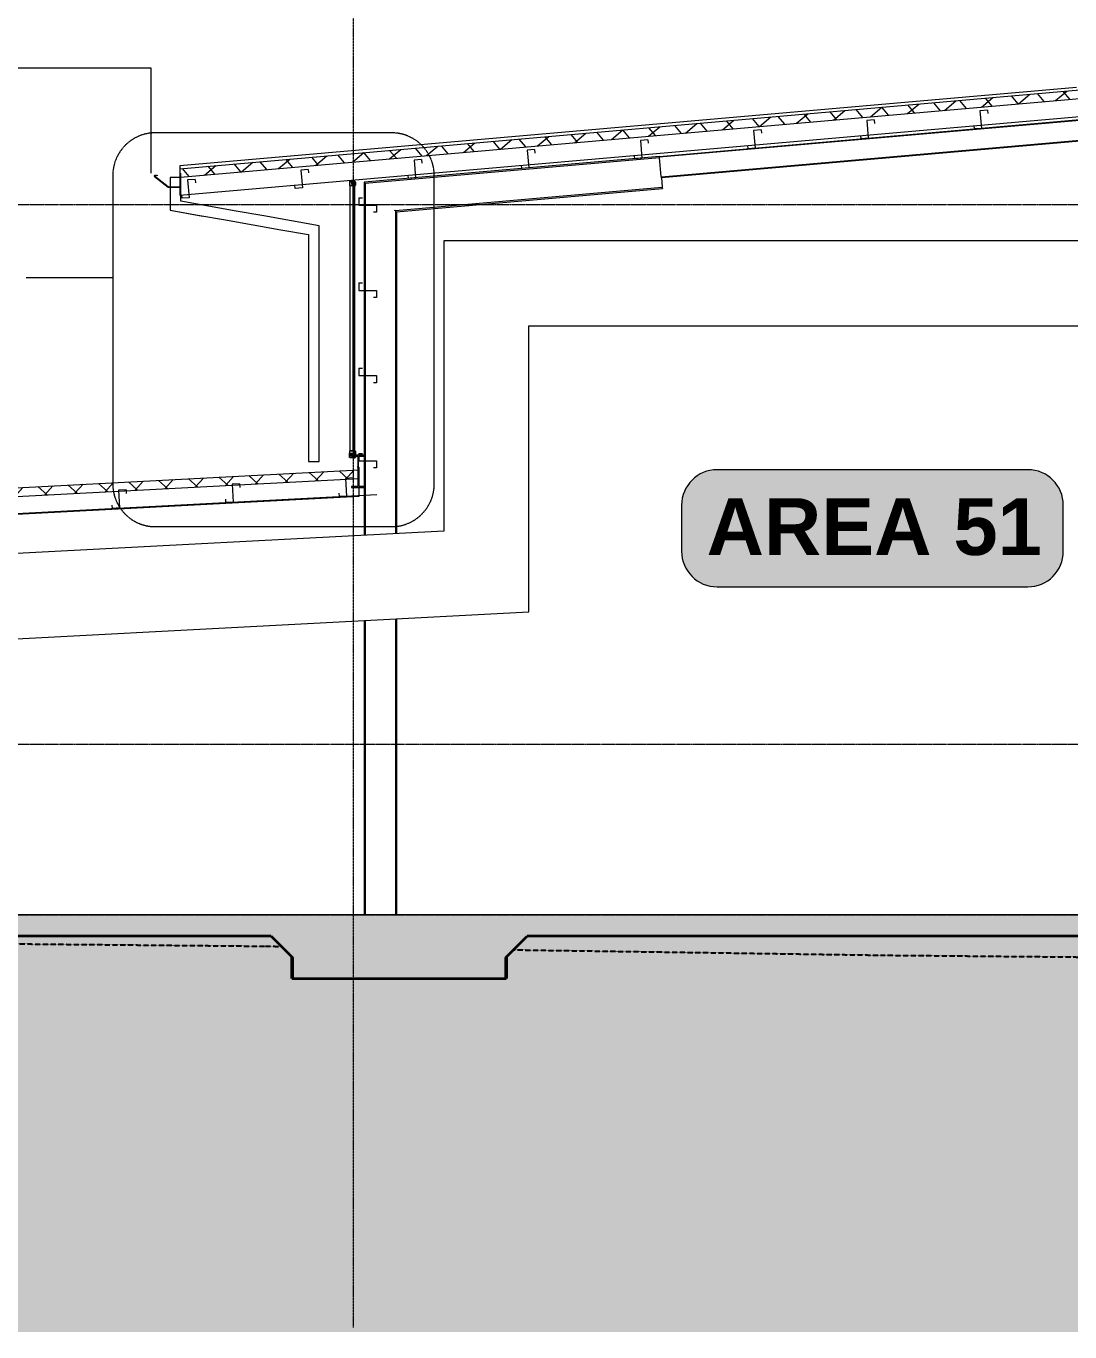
# Model space of a CAD drawing. Header units: millimetres. Extents: x 4237772 to 4686020, y -673 to 29459.
# Drawn here: x 4616284 to 4630981, y -673 to 17712 of the extents above; entities that cross this region are included whole.
import ezdxf

# ---------------------------------------------------------------- set-up
doc = ezdxf.new("R2010")
doc.units = ezdxf.units.MM
for name, pattern in [('AEC_Center', [24, 12, -4, 4, -4]), ('AEC_Double Dash', [39, 15, -4, 6, -4, 6, -4]), ('Existing Ground', [4.5, 3, -1.5]), ('Grid Line', [21, 12, -3, 3, -3])]:
    doc.linetypes.add(name, pattern=pattern)
for name, color, linetype, lineweight in [('A-ANNO-SYMB', 150, 'Continuous', 5), ('A-DETL', 90, 'Continuous', 18), ('A-DETL-GENF', 92, 'Continuous', 5), ('A-FLOR', 192, 'Continuous', 5), ('A-FLOR-LEVL', 51, 'Continuous', 5), ('A-FLOR-PATT', 8, 'Continuous', 15), ('A-GENM', 13, 'Continuous', 5), ('A-GLAZ-CURT', 52, 'Continuous', 5), ('A-GLAZ-CWMG', 51, 'Continuous', 5), ('A-ROOF', 132, 'Continuous', 5), ('A-ROOF-IDEN', 132, 'Continuous', 5), ('A-ROOF-PATT', 132, 'Continuous', 5), ('G-ANNO-TEXT', 231, 'Continuous', 5), ('P-SANR-FIXT', 6, 'Continuous', 5), ('S-BEAM', 12, 'Continuous', 5), ('S-GRID', 1, 'Continuous', 5)]:
    doc.layers.add(name, color=color, linetype=linetype, lineweight=lineweight)
doc.styles.add('Arial_B', font='arialbd.ttf', dxfattribs={"height": 800})
pattern_1 = [(50, (4639954.8, 10654.8), (1457.472, -127.512), [152.4, -1676.4]), (355, (4639954.8, 10654.8), (-281.94, 1528.454), [121.92, -1341.12]), (100.451, (4640076.2, 10644.2), (1175.54, 1400.93), [129.52, -1424.72]), (46.184, (4639954.8, 11061.2), (2168.63, -336.34), [228.6, -2514.6]), (96.636, (4640135.5, 11033.2), (1899.22, 1979.42), [194.28, -2137.08]), (351.184, (4639954.8, 11061.2), (1899.24, 1979.4), [182.88, -2011.68]), (21, (4640158, 10959.6), (1212.915, -818.12), [152.4, -1676.4]), (326, (4640158, 10959.6), (494.42, 1473.504), [121.92, -1341.12]), (71.451, (4640259, 10891.4), (1707.337, 655.37), [129.52, -1424.72]), (37.5, (4639954.8, 10654.8), (24.7094, 676.44), [67.056, -1257.808, 67.056, -2640.584]), (37.5, (4639954.8, 10654.8), (24.7094, 676.44), [-1391.92, -1294.384, 67.056, -1279.144]), (7.5, (4639954.8, 10654.8), (534.558, 801.444), [67.056, -709.168, 67.056, -1740.408]), (7.5, (4639954.8, 10654.8), (534.558, 801.444), [-843.28, -1227.328, 67.056, -446.024]), (327.5, (4639501.65, 10654.8), (1084.7275, -45.831), [67.056, -440.944, 67.056, -3621.024]), (327.5, (4639501.65, 10654.8), (1084.7275, -45.831), [-575.056, -1517.904, 67.056, -2036.064]), (317.5, (4639298.5, 10654.8), (1185.035, 203.414), [67.056, -593.344, 67.056, -2479.04]), (317.5, (4639298.5, 10654.8), (1185.035, 203.414), [-727.456, -985.52, 67.056, -1426.464])]
pattern_2 = [(90, (4557366.2, 10654.8), (-800, 5e-14), []), (180, (4557366.2, 10654.8), (-1e-13, -800), [])]

# ---------------------------------------------------------------- blocks, each defined once
blk = doc.blocks.new('Mechanical - Condensers - Mechanical - Condensers-1249279-SECTION - GRID A9-A10')
at = {"layer": 'A-GENM', "lineweight": 13}
for p, q in [((4575386, 14690), (4539575, 14690)), ((4539575, 14690), (4539575, 10602)), ((4540775, 9463), (4540775, 13490)), ((4540775, 13490), (4575386, 13490)), ((4539575, 10602), (4524069, 9790)), ((4524132, 8591), (4540775, 9463))]:
    blk.add_line(p, q, dxfattribs=at)
blk = doc.blocks.new('Downpipe - L Spreader - Default-1309623-SECTION - GRID A9-A10')
at = {"layer": 'P-SANR-FIXT'}
for p, q in [((4535722, 15582), (4535722, 15119)), ((4535870, 15582), (4535722, 15582)), ((4535722, 15582), (4535722, 15120)), ((4535872, 15245), (4535872, 15582)), ((4535872, 15245), (4535872, 15582)), ((4535722, 15119), (4536185, 15038)), ((4536211, 15186), (4535872, 15245)), ((4537822, 11582), (4537822, 14901)), ((4537673, 14776), (4537673, 11582)), ((4537673, 11582), (4537822, 11582))]:
    blk.add_line(p, q, dxfattribs=at)
at = {"layer": 'P-SANR-FIXT', "flags": 128}
for points in [[(4535722, 15120), (4536113, 15051), (4536503, 14982), (4536894, 14913), (4537284, 14844), (4537673, 14776)], [(4537822, 14901), (4537433, 14970), (4537043, 15039), (4536653, 15108), (4536263, 15177), (4535872, 15245)]]:
    blk.add_lwpolyline(points, dxfattribs=at)
blk = doc.blocks.new('Structural Framing 11 - Structural Framing 1-1640090-SECTION - GRID A9-A10')
at = {"layer": 'S-BEAM'}
for p, q in [((4542614, 15877), (4538455, 15513)), ((4538467, 15501), (4542615, 15864)), ((4542614, 15877), (4542615, 15864)), ((4542615, 15864), (4542616, 15863)), ((4538455, 15513), (4538455, 11671)), ((4538467, 15501), (4538467, 10544)), ((4542641, 15575), (4542652, 15449)), ((4542652, 15449), (4542653, 15437)), ((4542653, 15437), (4538896, 15109)), ((4538909, 15097), (4542654, 15425)), ((4542653, 15437), (4542654, 15425)), ((4538896, 15109), (4538896, 10567)), ((4538909, 15097), (4538909, 10567)), ((4538455, 11658), (4538455, 11229)), ((4538455, 11217), (4538455, 10543)), ((4538455, 9342), (4538455, 5200)), ((4538467, 9342), (4538467, 5200)), ((4538896, 9365), (4538896, 5200)), ((4538909, 9366), (4538909, 5200))]:
    blk.add_line(p, q, dxfattribs=at)
for points, knots in [([(4538479, 15491), (4538478, 15492), (4538476, 15493), (4538474, 15495), (4538473, 15496), (4538472, 15497), (4538472, 15498), (4538471, 15498), (4538470, 15499), (4538470, 15499), (4538469, 15500), (4538468, 15501), (4538468, 15501), (4538467, 15501), (4538467, 15501)], [0, 0, 0, 0, 0.166667, 0.25, 0.333333, 0.375, 0.416667, 0.5, 0.541667, 0.583333, 0.666667, 0.75, 0.833333, 1, 1, 1, 1]), ([(4538896, 15109), (4538896, 15109), (4538896, 15109), (4538895, 15110), (4538894, 15110), (4538894, 15111), (4538893, 15111), (4538892, 15112), (4538891, 15113), (4538890, 15114), (4538890, 15115), (4538889, 15115), (4538887, 15117), (4538886, 15118), (4538885, 15119)], [0, 0, 0, 0, 0.166667, 0.25, 0.333333, 0.416667, 0.458333, 0.5, 0.583333, 0.666667, 0.708333, 0.75, 0.833333, 1, 1, 1, 1])]:
    blk.add_open_spline(points, degree=3, knots=knots, dxfattribs=at)
blk = doc.blocks.new('Structural Framing 49 - Structural Framing 1-1640112-SECTION - GRID A9-A10')
at = {"layer": 'S-BEAM'}
for p, q in [((4542614, 15877), (4554316, 16901)), ((4554317, 16891), (4542615, 15867)), ((4554342, 16608), (4542640, 15585)), ((4554343, 16598), (4542641, 15575)), ((4542616, 15856), (4542616, 15862)), ((4542639, 15596), (4542616, 15856)), ((4542640, 15585), (4542639, 15596)), ((4542641, 15575), (4542640, 15585))]:
    blk.add_line(p, q, dxfattribs=at)
blk = doc.blocks.new('MulticellPanel_Polycarbonate_Danpal_1040w - Pearl Green-2881234-SECTION - GRID A9-A10')
at = {"layer": 'A-GENM'}
h = blk.add_hatch(dxfattribs=at)
h.set_pattern_fill('FP_278', color=256, style=0, pattern_type=2)
h.set_pattern_definition(pattern_2)
h.paths.add_polyline_path([(4538322, 11684), (4538322, 11690), (4538322, 11692), (4538322, 11695), (4538306, 11695), (4538307, 11684), (4538314, 11684)])
h.paths.add_polyline_path([(4538322, 11697), (4538322, 15171), (4538306, 15171), (4538307, 11697)])
for p, q in [((4538322, 15171), (4538306, 15171)), ((4538306, 15171), (4538306, 11697)), ((4538306, 15171), (4538306, 15171)), ((4538322, 11697), (4538322, 15171)), ((4538306, 11695), (4538306, 11684)), ((4538306, 11684), (4538322, 11684)), ((4538322, 11691), (4538322, 11696)), ((4538322, 11684), (4538322, 11690))]:
    blk.add_line(p, q, dxfattribs=at)
blk = doc.blocks.new('Rectangular Mullion - DPANMF BT2-1105307-SECTION - GRID A9-A10')
at = {"layer": 'A-DETL-GENF'}
for p, q in [((4538324, 15527), (4538249, 15527)), ((4538249, 15527), (4538249, 15468)), ((4538252, 15468), (4538252, 15524)), ((4538252, 15524), (4538270, 15524)), ((4538253, 15472), (4538252, 15472)), ((4538252, 15472), (4538252, 15467)), ((4538252, 15467), (4538306, 15467)), ((4538253, 15468), (4538253, 15472)), ((4538283, 15468), (4538253, 15468)), ((4538270, 15524), (4538270, 15513)), ((4538270, 15513), (4538274, 15513)), ((4538271, 15515), (4538271, 15524)), ((4538271, 15524), (4538296, 15524)), ((4538275, 15515), (4538271, 15515)), ((4538275, 15513), (4538273, 15513)), ((4538273, 15512), (4538275, 15512)), ((4538276, 15518), (4538274, 15515)), ((4538275, 15515), (4538275, 15513)), ((4538275, 15512), (4538275, 15499)), ((4538276, 15499), (4538276, 15518)), ((4538284, 15488), (4538284, 15469)), ((4538285, 15469), (4538285, 15488)), ((4538304, 15468), (4538286, 15468)), ((4538292, 15518), (4538292, 15498)), ((4538294, 15515), (4538293, 15518)), ((4538293, 15513), (4538293, 15515)), ((4538296, 15513), (4538293, 15513)), ((4538293, 15498), (4538293, 15512)), ((4538293, 15512), (4538296, 15512)), ((4538296, 15515), (4538294, 15515)), ((4538294, 15513), (4538303, 15513)), ((4538296, 15524), (4538296, 15515)), ((4538298, 15515), (4538298, 15524)), ((4538298, 15524), (4538322, 15524)), ((4538303, 15515), (4538298, 15515)), ((4538303, 15513), (4538303, 15515)), ((4538306, 15477), (4538304, 15477)), ((4538304, 15477), (4538304, 15468)), ((4538306, 15467), (4538306, 15477)), ((4538322, 15521), (4538312, 15521)), ((4538312, 15521), (4538312, 15516)), ((4538312, 15516), (4538316, 15516)), ((4538314, 15517), (4538314, 15520)), ((4538314, 15520), (4538331, 15520)), ((4538317, 15517), (4538314, 15517)), ((4538315, 15517), (4538318, 15517)), ((4538319, 15518), (4538316, 15518)), ((4538322, 15472), (4538317, 15470)), ((4538317, 15469), (4538323, 15471)), ((4538323, 15468), (4538317, 15466)), ((4538320, 15517), (4538319, 15518)), ((4538319, 15516), (4538327, 15516)), ((4538328, 15517), (4538320, 15517)), ((4538322, 15524), (4538322, 15521)), ((4538323, 15470), (4538323, 15468)), ((4538324, 15521), (4538324, 15527)), ((4538333, 15521), (4538324, 15521)), ((4538327, 15515), (4538327, 15514)), ((4538331, 15470), (4538327, 15470)), ((4538327, 15470), (4538327, 15468)), ((4538327, 15468), (4538327, 15470)), ((4538327, 15470), (4538328, 15470)), ((4538327, 15468), (4538333, 15468)), ((4538329, 15468), (4538327, 15468)), ((4538328, 15514), (4538331, 15514)), ((4538329, 15515), (4538329, 15517)), ((4538329, 15516), (4538333, 15516)), ((4538333, 15516), (4538329, 15515)), ((4538331, 15520), (4538331, 15518)), ((4538331, 15514), (4538331, 15470)), ((4538333, 15516), (4538333, 15521)), ((4538333, 15468), (4538333, 15516))]:
    blk.add_line(p, q, dxfattribs=at)
for centre, radius, start, end in [((4538296, 15512), 0.5, 270, 90), ((4538317, 15465), 0.4, 109.6375, 276.4047)]:
    blk.add_arc(centre, radius, start, end, dxfattribs=at)
for centre, major_axis, start_param, end_param in [((4538273, 15512), (0, 0.5), 0, 3.141593), ((4538284, 15498), (0.16, 9.2), 1.559704, 2.986459), ((4538276, 15518), (0, 0.3), 4.712389, 7.330383), ((4538284, 15498), (0, 8), 1.540361, 4.712389), ((4538283, 15488), (-0.06, 0.998), 4.652794, 6.051168), ((4538283, 15469), (0, 1), 3.141593, 4.712389), ((4538286, 15488), (0, 1), 0.172422, 1.570796), ((4538286, 15469), (0, 1), 1.570796, 3.141593), ((4538284, 15498), (0, 9.2), 3.314015, 4.712389), ((4538293, 15518), (-0.158, 0.255), 4.679832, 7.297826), ((4538316, 15517), (0, 0.834), 3.141593, 5.305123), ((4538317, 15468), (0, 11.6), 4.934294, 6.22306), ((4538317, 15479), (-0.016, 0.4), 6.123066, 8.677236), ((4538279, 15432), (0, 59.8), 5.477772, 5.602617), ((4538317, 15470), (0.023, 0.319), 0.454904, 3.412923), ((4538318, 15504), (0, 39.1), 3.124978, 3.381772), ((4538322, 15473), (0, 0.88), 3.525359, 5.540194), ((4538323, 15470), (0.235, 0.419), 4.937149, 6.994849), ((4538327, 15515), (0, 0.5), 4.712389, 6.283185), ((4538328, 15514), (0, 0.7), 1.570796, 3.141593), ((4538326, 15469), (0.11, 3.39), 3.415045, 3.807937), ((4538328, 15517), (0, 0.5), 4.712389, 6.283185), ((4538330, 15518), (0, 0.5), 3.141593, 4.712389)]:
    blk.add_ellipse(centre, major_axis=major_axis, ratio=1, start_param=start_param, end_param=end_param, dxfattribs=at)
for points, knots in [([(4538249, 15468), (4538249, 15468), (4538249, 15468), (4538250, 15468), (4538250, 15468), (4538250, 15468), (4538250, 15468), (4538250, 15468), (4538251, 15468), (4538251, 15467), (4538251, 15467), (4538251, 15467), (4538252, 15467), (4538252, 15467), (4538252, 15467), (4538252, 15468), (4538252, 15468)], [0, 0, 0, 0, 0.0625, 0.125, 0.177083, 0.229167, 0.291667, 0.375, 0.458333, 0.541667, 0.625, 0.708333, 0.770833, 0.84375, 0.916667, 1, 1, 1, 1]), ([(4538274, 15513), (4538275, 15513), (4538275, 15514), (4538275, 15514), (4538275, 15514), (4538275, 15514), (4538275, 15515), (4538275, 15515), (4538275, 15515), (4538275, 15515), (4538275, 15515)], [0, 0, 0, 0, 0.333333, 0.416667, 0.5, 0.583333, 0.666667, 0.75, 0.84375, 1, 1, 1, 1]), ([(4538274, 15515), (4538274, 15515), (4538274, 15515), (4538274, 15515), (4538275, 15515), (4538275, 15515), (4538275, 15515), (4538275, 15515)], [0, 0, 0, 0, 0.25, 0.5, 0.75, 0.875, 1, 1, 1, 1]), ([(4538293, 15515), (4538294, 15515), (4538294, 15515), (4538294, 15515), (4538294, 15515), (4538294, 15515), (4538294, 15515), (4538294, 15515)], [0, 0, 0, 0, 0.125, 0.25, 0.375, 0.625, 1, 1, 1, 1]), ([(4538294, 15515), (4538294, 15515), (4538294, 15515), (4538294, 15515), (4538294, 15515), (4538294, 15514), (4538294, 15514), (4538294, 15514), (4538294, 15514), (4538294, 15514), (4538294, 15514), (4538294, 15513), (4538294, 15513)], [0, 0, 0, 0, 0.083333, 0.1875, 0.291667, 0.375, 0.458333, 0.583333, 0.666667, 0.75, 0.875, 1, 1, 1, 1]), ([(4538316, 15518), (4538316, 15518), (4538315, 15518), (4538315, 15518), (4538315, 15518), (4538315, 15517), (4538315, 15517), (4538315, 15517), (4538315, 15517)], [0, 0, 0, 0, 0.166667, 0.333333, 0.5, 0.666667, 0.791667, 1, 1, 1, 1]), ([(4538318, 15517), (4538318, 15517), (4538318, 15517), (4538318, 15517), (4538318, 15516), (4538318, 15516), (4538318, 15516), (4538319, 15516), (4538319, 15516), (4538319, 15516)], [0, 0, 0, 0, 0.222222, 0.388889, 0.555556, 0.666667, 0.777778, 0.888889, 1, 1, 1, 1]), ([(4538328, 15467), (4538328, 15467), (4538329, 15467), (4538329, 15468), (4538329, 15468), (4538329, 15468)], [0, 0, 0, 0, 0.470588, 0.735294, 1, 1, 1, 1]), ([(4538330, 15517), (4538330, 15517), (4538330, 15517), (4538330, 15517), (4538330, 15517), (4538330, 15517), (4538330, 15517), (4538329, 15517), (4538329, 15517), (4538329, 15517), (4538329, 15516), (4538329, 15516), (4538329, 15516), (4538329, 15516), (4538329, 15516)], [0, 0, 0, 0, 0.0625, 0.125, 0.1875, 0.25, 0.3125, 0.375, 0.5, 0.583333, 0.708333, 0.802083, 0.911458, 1, 1, 1, 1])]:
    blk.add_open_spline(points, degree=3, knots=knots, dxfattribs=at)
blk = doc.blocks.new('Rectangular Mullion - Frame_Framed Facade_Danpal_DPANMF BT2-2878822-SECTION - GRID A9-A10')
at = {"layer": 'A-GLAZ-CWMG'}
for p, q in [((4538249, 15467), (4538252, 15467)), ((4538306, 15467), (4538306, 15514)), ((4538306, 15514), (4538331, 15514)), ((4538324, 15521), (4538324, 15527)), ((4538333, 15521), (4538324, 15521)), ((4538331, 15470), (4538327, 15470)), ((4538327, 15470), (4538327, 15468)), ((4538327, 15468), (4538333, 15468)), ((4538333, 15516), (4538333, 15521))]:
    blk.add_line(p, q, dxfattribs=at)
blk = doc.blocks.new('Rectangular Mullion - Frame_Framed Facade_Danpal_DPANMF BT2-V357-SECTION - GRID A9-A10')
at = {"layer": 'A-GLAZ-CWMG'}
for p, q in [((4538327, 15470), (4538327, 15470)), ((4538327, 15468), (4538327, 15468))]:
    blk.add_line(p, q, dxfattribs=at)
blk = doc.blocks.new('Rectangular Mullion - Frame_Framed Facade_Danpal_DPANMF BT2-V358-SECTION - GRID A9-A10')
at = {"layer": 'A-GLAZ-CWMG'}
for p, q in [((4538249, 15527), (4538249, 15527)), ((4538249, 15467), (4538249, 15467)), ((4538327, 15470), (4538327, 15470)), ((4538327, 15468), (4538327, 15468)), ((4538331, 15470), (4538331, 15470))]:
    blk.add_line(p, q, dxfattribs=at)
blk = doc.blocks.new('Rectangular Mullion - Frame_Framed Facade_Danpal_DPANMF BT2-V359-SECTION - GRID A9-A10')
at = {"layer": 'A-GLAZ-CWMG'}
for p, q in [((4538249, 15527), (4538249, 15527)), ((4538249, 15467), (4538249, 15467)), ((4538327, 15470), (4538327, 15470)), ((4538327, 15468), (4538327, 15468)), ((4538330, 15470), (4538330, 15470))]:
    blk.add_line(p, q, dxfattribs=at)
blk = doc.blocks.new('Rectangular Mullion - DPANMF BT1-1105306-SECTION - GRID A9-A10')
at = {"layer": 'A-DETL-GENF'}
for p, q in [((4538249, 11639), (4538249, 11697)), ((4538249, 11697), (4538324, 11697)), ((4538270, 11695), (4538252, 11695)), ((4538252, 11695), (4538252, 11638)), ((4538252, 11637), (4538252, 11642)), ((4538252, 11642), (4538253, 11642)), ((4538306, 11637), (4538252, 11637)), ((4538253, 11642), (4538253, 11639)), ((4538253, 11639), (4538283, 11639)), ((4538270, 11684), (4538270, 11695)), ((4538274, 11684), (4538270, 11684)), ((4538296, 11695), (4538271, 11695)), ((4538271, 11695), (4538271, 11685)), ((4538271, 11685), (4538275, 11685)), ((4538273, 11683), (4538275, 11683)), ((4538275, 11682), (4538273, 11682)), ((4538274, 11686), (4538276, 11688)), ((4538275, 11683), (4538275, 11685)), ((4538275, 11669), (4538275, 11682)), ((4538276, 11688), (4538276, 11669)), ((4538284, 11640), (4538284, 11658)), ((4538285, 11658), (4538285, 11640)), ((4538286, 11639), (4538304, 11639)), ((4538292, 11669), (4538292, 11688)), ((4538293, 11688), (4538294, 11686)), ((4538293, 11685), (4538293, 11683)), ((4538293, 11683), (4538296, 11683)), ((4538296, 11682), (4538293, 11682)), ((4538293, 11682), (4538293, 11669)), ((4538294, 11685), (4538296, 11685)), ((4538303, 11684), (4538294, 11684)), ((4538296, 11685), (4538296, 11695)), ((4538322, 11695), (4538298, 11695)), ((4538298, 11695), (4538298, 11685)), ((4538298, 11685), (4538303, 11685)), ((4538303, 11685), (4538303, 11684)), ((4538304, 11639), (4538304, 11647)), ((4538304, 11647), (4538306, 11647)), ((4538306, 11647), (4538306, 11637)), ((4538312, 11686), (4538312, 11692)), ((4538312, 11692), (4538322, 11692)), ((4538316, 11686), (4538312, 11686)), ((4538331, 11690), (4538314, 11690)), ((4538314, 11690), (4538314, 11687)), ((4538314, 11687), (4538317, 11687)), ((4538318, 11687), (4538315, 11687)), ((4538316, 11688), (4538319, 11688)), ((4538317, 11640), (4538322, 11642)), ((4538323, 11641), (4538317, 11640)), ((4538317, 11636), (4538323, 11638)), ((4538319, 11688), (4538320, 11688)), ((4538327, 11686), (4538319, 11686)), ((4538320, 11688), (4538328, 11688)), ((4538322, 11692), (4538322, 11695)), ((4538323, 11638), (4538323, 11640)), ((4538324, 11697), (4538324, 11692)), ((4538324, 11692), (4538333, 11692)), ((4538327, 11685), (4538327, 11686)), ((4538327, 11638), (4538327, 11640)), ((4538327, 11640), (4538331, 11640)), ((4538328, 11640), (4538327, 11640)), ((4538327, 11640), (4538327, 11638)), ((4538333, 11638), (4538327, 11638)), ((4538327, 11638), (4538329, 11638)), ((4538331, 11684), (4538328, 11684)), ((4538329, 11687), (4538329, 11685)), ((4538333, 11686), (4538329, 11686)), ((4538329, 11685), (4538333, 11686)), ((4538331, 11688), (4538331, 11690)), ((4538331, 11640), (4538331, 11684)), ((4538333, 11692), (4538333, 11686)), ((4538333, 11686), (4538333, 11638))]:
    blk.add_line(p, q, dxfattribs=at)
for centre, major_axis, start_param, end_param in [((4538273, 11682), (0, 0.5), 0, 3.141593), ((4538284, 11669), (0, 9.2), 1.542416, 2.96917), ((4538276, 11688), (-0.032, 0.298), 4.606086, 7.22408), ((4538284, 11669), (0, 8), 1.540361, 4.712389), ((4538283, 11658), (0, 1), 4.712389, 6.110763), ((4538283, 11640), (0, 1), 3.141593, 4.712389), ((4538286, 11658), (0.033, 0.999), 0.205638, 1.604013), ((4538286, 11640), (0, 1), 1.570796, 3.141593), ((4538284, 11669), (0, 9.2), 3.314015, 4.712389), ((4538293, 11688), (0, 0.3), 5.235988, 7.853982), ((4538296, 11682), (0, 0.5), 3.141593, 6.283185), ((4538316, 11687), (0, 0.834), 3.141593, 5.305123), ((4538317, 11649), (-0.052, 0.397), 6.031403, 8.585574), ((4538279, 11602), (0, 59.8), 5.477772, 5.602617), ((4538317, 11638), (-0.1, 11.6), 4.926149, 6.214915), ((4538317, 11640), (0.044, 0.317), 0.523052, 3.481071), ((4538318, 11674), (0, 39.1), 3.124978, 3.381772), ((4538317, 11635), (-0.023, 0.399), 0.284527, 3.195163), ((4538322, 11643), (-0.071, 0.877), 3.44487, 5.459705), ((4538323, 11640), (-0.027, 0.479), 4.368973, 6.426673), ((4538327, 11686), (0, 0.5), 4.712389, 6.283185), ((4538328, 11685), (0, 0.7), 1.570796, 3.141593), ((4538326, 11640), (0, 3.39), 3.381772, 3.774664), ((4538328, 11687), (0, 0.5), 4.712389, 6.283185), ((4538330, 11688), (0, 0.5), 3.141593, 4.712389)]:
    blk.add_ellipse(centre, major_axis=major_axis, ratio=1, start_param=start_param, end_param=end_param, dxfattribs=at)
for points, knots in [([(4538252, 11638), (4538252, 11638), (4538252, 11638), (4538252, 11638), (4538252, 11637), (4538251, 11637), (4538251, 11637), (4538251, 11637), (4538251, 11638), (4538250, 11638), (4538250, 11638), (4538250, 11638), (4538250, 11638), (4538249, 11638), (4538249, 11638), (4538249, 11639)], [0, 0, 0, 0, 0.041667, 0.104167, 0.177083, 0.239583, 0.333333, 0.416667, 0.5, 0.666667, 0.729167, 0.791667, 0.84375, 0.90625, 1, 1, 1, 1]), ([(4538275, 11685), (4538275, 11685), (4538275, 11685), (4538275, 11685), (4538274, 11685), (4538274, 11685), (4538274, 11685), (4538274, 11686)], [0, 0, 0, 0, 0.125, 0.25, 0.375, 0.625, 1, 1, 1, 1]), ([(4538275, 11685), (4538275, 11685), (4538275, 11685), (4538275, 11685), (4538275, 11685), (4538275, 11685), (4538275, 11684), (4538275, 11684), (4538275, 11684), (4538275, 11684), (4538275, 11684), (4538274, 11684), (4538274, 11684)], [0, 0, 0, 0, 0.083333, 0.1875, 0.291667, 0.375, 0.458333, 0.583333, 0.666667, 0.75, 0.875, 1, 1, 1, 1]), ([(4538294, 11686), (4538294, 11685), (4538294, 11685), (4538294, 11685), (4538294, 11685), (4538294, 11685), (4538294, 11685), (4538293, 11685)], [0, 0, 0, 0, 0.25, 0.5, 0.75, 0.875, 1, 1, 1, 1]), ([(4538294, 11684), (4538294, 11684), (4538294, 11684), (4538294, 11684), (4538294, 11684), (4538294, 11684), (4538294, 11685), (4538294, 11685), (4538294, 11685), (4538294, 11685), (4538294, 11685)], [0, 0, 0, 0, 0.333333, 0.416667, 0.5, 0.583333, 0.666667, 0.75, 0.84375, 1, 1, 1, 1]), ([(4538315, 11687), (4538315, 11687), (4538315, 11687), (4538315, 11687), (4538315, 11688), (4538315, 11688), (4538315, 11688), (4538316, 11688), (4538316, 11688)], [0, 0, 0, 0, 0.125, 0.25, 0.5, 0.666667, 0.833333, 1, 1, 1, 1]), ([(4538319, 11686), (4538319, 11686), (4538319, 11686), (4538318, 11686), (4538318, 11686), (4538318, 11686), (4538318, 11687), (4538318, 11687), (4538318, 11687), (4538318, 11687)], [0, 0, 0, 0, 0.111111, 0.222222, 0.333333, 0.444444, 0.555556, 0.708333, 1, 1, 1, 1]), ([(4538329, 11638), (4538329, 11638), (4538329, 11638), (4538329, 11638), (4538329, 11638), (4538329, 11637), (4538329, 11637), (4538328, 11637), (4538328, 11637)], [0, 0, 0, 0, 0.147059, 0.294118, 0.411765, 0.588235, 0.823529, 1, 1, 1, 1]), ([(4538329, 11686), (4538329, 11686), (4538329, 11686), (4538329, 11686), (4538329, 11687), (4538329, 11687), (4538329, 11687), (4538329, 11687), (4538330, 11687), (4538330, 11687), (4538330, 11687), (4538330, 11688), (4538330, 11688), (4538330, 11688)], [0, 0, 0, 0, 0.072917, 0.1875, 0.291667, 0.5, 0.583333, 0.666667, 0.729167, 0.791667, 0.854167, 0.916667, 1, 1, 1, 1])]:
    blk.add_open_spline(points, degree=3, knots=knots, dxfattribs=at)
blk = doc.blocks.new('Rectangular Mullion - Frame_Framed Facade_Danpal_DPANMF BT1-2878823-SECTION - GRID A9-A10')
at = {"layer": 'A-GLAZ-CWMG'}
for p, q in [((4538306, 11731), (4538249, 11731)), ((4538249, 11731), (4538249, 11697)), ((4538252, 11671), (4538324, 11671)), ((4538306, 11697), (4538306, 11731)), ((4538306, 11684), (4538306, 11695)), ((4538331, 11684), (4538306, 11684)), ((4538324, 11676), (4538331, 11676)), ((4538324, 11671), (4538324, 11676)), ((4538333, 11729), (4538327, 11729)), ((4538327, 11729), (4538327, 11728)), ((4538327, 11728), (4538331, 11728)), ((4538331, 11728), (4538331, 11684)), ((4538333, 11686), (4538333, 11729))]:
    blk.add_line(p, q, dxfattribs=at)
blk = doc.blocks.new('Rectangular Mullion - Frame_Framed Facade_Danpal_DPANMF BT1-V360-SECTION - GRID A9-A10')
at = {"layer": 'A-GLAZ-CWMG'}
for p, q in [((4538327, 11729), (4538327, 11729)), ((4538327, 11728), (4538327, 11728))]:
    blk.add_line(p, q, dxfattribs=at)
blk = doc.blocks.new('Rectangular Mullion - Frame_Framed Facade_Danpal_DPANMF BT1-V361-SECTION - GRID A9-A10')
at = {"layer": 'A-GLAZ-CWMG'}
for p, q in [((4538249, 11731), (4538249, 11731)), ((4538249, 11671), (4538249, 11671)), ((4538327, 11729), (4538327, 11729)), ((4538327, 11728), (4538327, 11728)), ((4538331, 11728), (4538331, 11728))]:
    blk.add_line(p, q, dxfattribs=at)
blk = doc.blocks.new('Rectangular Mullion - Frame_Framed Facade_Danpal_DPANMF BT1-V362-SECTION - GRID A9-A10')
at = {"layer": 'A-GLAZ-CWMG'}
for p, q in [((4538249, 11731), (4538249, 11731)), ((4538249, 11671), (4538249, 11671)), ((4538327, 11729), (4538327, 11729)), ((4538327, 11728), (4538327, 11728)), ((4538330, 11728), (4538330, 11728))]:
    blk.add_line(p, q, dxfattribs=at)
blk = doc.blocks.new('Rectangular Mullion - Mullion_FramedFacade_Danpal_DPAEC50-2881307-SECTION - GRID A9-A10')
at = {"layer": 'A-GLAZ-CWMG'}
for p, q in [((4538253, 15171), (4538253, 11731)), ((4538298, 11731), (4538298, 15171)), ((4538299, 15171), (4538299, 11731)), ((4538303, 11731), (4538303, 15171)), ((4538305, 15171), (4538305, 11731)), ((4538306, 11731), (4538306, 15171)), ((4538253, 11731), (4538298, 11731)), ((4538299, 11731), (4538303, 11731))]:
    blk.add_line(p, q, dxfattribs=at)
blk = doc.blocks.new('Rectangular Mullion - Mullion_FramedFacade_Danpal_DPAEC50-V363-SECTION - GRID A9-A10')
at = {"layer": 'A-GLAZ-CWMG'}
blk.add_line((4538253, 15171), (4538253, 11731), dxfattribs=at)
blk = doc.blocks.new('Rectangular Mullion - Mullion_FramedFacade_Danpal_DPAEC50-V364-SECTION - GRID A9-A10')
at = {"layer": 'A-GLAZ-CWMG'}
blk.add_line((4538253, 15171), (4538253, 11731), dxfattribs=at)
blk = doc.blocks.new('Roofs 1 - Roofs 1-2640243-SECTION - GRID A9-A10')
at = {"layer": 'A-ROOF', "lineweight": 15}
for p, q in [((4535870, 15641), (4535868, 15641)), ((4535868, 15641), (4535868, 15445)), ((4535870, 15443), (4535870, 15641)), ((4535501, 15595), (4535693, 15445)), ((4535694, 15447), (4535502, 15597)), ((4535524, 15611), (4535504, 15607)), ((4535504, 15605), (4535525, 15609)), ((4535868, 15445), (4535701, 15445)), ((4535701, 15443), (4535870, 15443))]:
    blk.add_line(p, q, dxfattribs=at)
at = {"layer": 'A-ROOF'}
blk.add_line((4535525, 15609), (4535549, 15611), dxfattribs=at)
at = {"layer": 'A-ROOF', "lineweight": 15, "flags": 128}
for points in [[(4535504, 15607), (4535502, 15607), (4535501, 15606), (4535499, 15604), (4535499, 15603), (4535498, 15601), (4535498, 15600), (4535499, 15598), (4535500, 15597), (4535501, 15595)], [(4535501, 15603), (4535502, 15604), (4535503, 15605), (4535504, 15605)], [(4535502, 15597), (4535501, 15598), (4535501, 15599)], [(4535693, 15445), (4535695, 15444), (4535698, 15443), (4535701, 15443)], [(4535701, 15445), (4535698, 15445), (4535696, 15446), (4535694, 15447)]]:
    blk.add_lwpolyline(points, dxfattribs=at)
blk = doc.blocks.new('Structural Framing 61 - Structural Framing 1-2879215-SECTION - GRID A9-A10')
at = {"layer": 'S-BEAM', "lineweight": 13}
for p, q in [((4538331, 11671), (4538277, 11671)), ((4538277, 11671), (4538277, 11658)), ((4538277, 11658), (4538284, 11658)), ((4538285, 11658), (4538331, 11658)), ((4538467, 11671), (4538333, 11671)), ((4538333, 11658), (4538356, 11658)), ((4538368, 11646), (4538368, 11241)), ((4538376, 11241), (4538376, 11646)), ((4538388, 11658), (4538467, 11658)), ((4538467, 11658), (4538467, 11671)), ((4538356, 11229), (4538277, 11229)), ((4538277, 11229), (4538277, 11217)), ((4538277, 11217), (4538467, 11217)), ((4538467, 11229), (4538388, 11229)), ((4538467, 11217), (4538467, 11229))]:
    blk.add_line(p, q, dxfattribs=at)
for centre, start, end in [((4538356, 11646), 360, 90), ((4538388, 11646), 90, 180), ((4538356, 11241), 270, 360), ((4538388, 11241), 180, 270)]:
    blk.add_arc(centre, 11.4, start, end, dxfattribs=at)
blk = doc.blocks.new('MulticellPanel_Polycarbonate_Danpal_1040w - Grey-2881243-SECTION - GRID A9-A10')
at = {"layer": 'A-GENM'}
h = blk.add_hatch(dxfattribs=at)
h.set_pattern_fill('FP_278', color=256, style=0, pattern_type=2)
h.set_pattern_definition(pattern_2)
h.paths.add_polyline_path([(4538313, 15171), (4538322, 15171), (4538322, 15514), (4538306, 15514), (4538307, 15171), (4538313, 15171)])
for p, q in [((4538322, 15514), (4538306, 15514)), ((4538306, 15514), (4538306, 15171)), ((4538322, 15171), (4538322, 15514)), ((4538306, 15171), (4538322, 15171)), ((4538306, 15171), (4538306, 15171))]:
    blk.add_line(p, q, dxfattribs=at)
blk = doc.blocks.new('MulticellPanel_Polycarbonate_Danpal_1040w - Grey-V365-SECTION - GRID A9-A10')
at = {"layer": 'A-GENM'}
h = blk.add_hatch(dxfattribs=at)
h.set_pattern_fill('FP_280', color=256, style=0, pattern_type=2)
h.set_pattern_definition([(90, (4538308.91, 15342.113), (-15, 9e-16), [])])
h.paths.add_polyline_path([(4538306, 15171), (4538306, 15218), (4538306, 15171)])
blk = doc.blocks.new('Rectangular Mullion - Mullion_FramedFacade_Danpal_DPAEC50-2881308-SECTION - GRID A9-A10')
at = {"layer": 'A-GLAZ-CWMG'}
for p, q in [((4538253, 15467), (4538253, 15171)), ((4538298, 15171), (4538298, 15467)), ((4538299, 15467), (4538299, 15171)), ((4538303, 15171), (4538303, 15467)), ((4538305, 15467), (4538305, 15171)), ((4538306, 15171), (4538306, 15467)), ((4538306, 15467), (4538306, 15171)), ((4538299, 15171), (4538299, 15171))]:
    blk.add_line(p, q, dxfattribs=at)
blk = doc.blocks.new('Rectangular Mullion - Mullion_FramedFacade_Danpal_DPAEC50-V367-SECTION - GRID A9-A10')
at = {"layer": 'A-GLAZ-CWMG'}
blk.add_line((4538253, 15467), (4538253, 15171), dxfattribs=at)
blk = doc.blocks.new('Rectangular Mullion - Mullion_FramedFacade_Danpal_DPAEC50-V368-SECTION - GRID A9-A10')
at = {"layer": 'A-GLAZ-CWMG'}
blk.add_line((4538253, 15467), (4538253, 15171), dxfattribs=at)

msp = doc.modelspace()

# ---------------------------------------------------------------- hatches: boundary and pattern name
at = {"layer": 'A-DETL-GENF'}
msp.add_hatch(color=7, dxfattribs=at).paths.add_polyline_path([(4626014, 9817), (4630389, 9817), (4630467, 9823), (4630543, 9841), (4630616, 9871), (4630683, 9912), (4630742, 9963), (4630793, 10023), (4630834, 10090), (4630864, 10162), (4630883, 10239), (4630889, 10317), (4630889, 10966), (4630883, 11044), (4630864, 11120), (4630834, 11193), (4630793, 11260), (4630742, 11319), (4630683, 11370), (4630616, 11411), (4630543, 11441), (4630467, 11460), (4630389, 11466), (4626014, 11466), (4625935, 11460), (4625859, 11441), (4625787, 11411), (4625720, 11370), (4625660, 11319), (4625609, 11260), (4625568, 11193), (4625538, 11120), (4625520, 11044), (4625514, 10966), (4625514, 10317), (4625520, 10239), (4625538, 10162), (4625568, 10090), (4625609, 10023), (4625660, 9963), (4625720, 9912), (4625787, 9871), (4625859, 9841), (4625935, 9823)])
h = msp.add_hatch(dxfattribs=at)
h.set_pattern_fill('FP_282', color=9, style=0, pattern_type=2)
h.set_pattern_definition([(135, (4639954.8, 10743.2), (-707.1068, 6e-14), [500, -500]), (135, (4640087.37, 10875.77), (-707.1068, 6e-14), [500, -500]), (135, (4640219.95, 11008.35), (-707.1068, 6e-14), [500, -500]), (45, (4639954.8, 10654.8), (0, 707.1068), [500, -500]), (45, (4640087.37, 10522.2), (0, 707.1068), [500, -500]), (45, (4640219.95, 10389.63), (0, 707.1068), [500, -500])])
h.paths.add_polyline_path([(4665066, -673), (4680903, -673), (4680903, 3615), (4680122, 3725), (4674224, 3814), (4672445, 4650), (4667826, 4877), (4661463, 5030), (4661463, 4300), (4659063, 4300), (4659063, 4590), (4658763, 4893), (4658763, 4900), (4641993, 4900), (4641793, 4700), (4641793, 4500), (4639993, 4500), (4639993, 4700), (4639793, 4900), (4623341, 4900), (4623050, 4609), (4623050, 4300), (4620024, 4300), (4620023, 4610), (4619733, 4900), (4606240, 4900), (4606040, 4700), (4606040, 4500), (4604562, 4500), (4604562, 5200), (4580953, 5200), (4578063, 4733), (4577487, 4706), (4575614, 4377), (4574351, 4493), (4574119, 4431), (4569865, 5062), (4554206, 5062), (4554206, -673), (4661107, -673)])
h.paths.add_polyline_path([(4593644, 5000), (4594171, 5000), (4594171, 5000), (4594071, 5000)])
h = msp.add_hatch(dxfattribs=at)
h.set_pattern_fill('FP_274', style=0, pattern_type=2)
h.set_pattern_definition(pattern_1)
h.paths.add_polyline_path([(4659063, 4300), (4661463, 4300), (4661463, 5200), (4658763, 5200), (4658763, 4890), (4659063, 4590), (4659063, 4500)])
h.paths.add_polyline_path([(4623023, 4300), (4623041, 4301), (4623041, 4600), (4623341, 4900), (4623341, 5200), (4619733, 5200), (4619733, 4900), (4620033, 4600), (4620033, 4300)])
h.paths.add_polyline_path([(4606040, 4500), (4606040, 4700), (4606240, 4900), (4606340, 4900), (4606340, 5200), (4604562, 5200), (4604562, 4500), (4605677, 4500)])
h.paths.add_polyline_path([(4641793, 4500), (4641793, 4700), (4641993, 4900), (4642203, 4900), (4642203, 5200), (4639583, 5200), (4639583, 4900), (4639793, 4900), (4639993, 4700), (4639993, 4500)])
at = {"layer": 'A-FLOR-PATT', "lineweight": 5}
h = msp.add_hatch(dxfattribs=at)
h.set_pattern_fill('FP_274', color=256, style=0, pattern_type=2)
h.set_pattern_definition(pattern_1)
h.paths.add_polyline_path([(4658763, 4900), (4658763, 5200), (4642203, 5200), (4642203, 4900), (4657147, 4900)])
h.paths.add_polyline_path([(4607657, 4900), (4619733, 4900), (4619733, 5200), (4606340, 5200), (4606340, 4900)])
h.paths.add_polyline_path([(4623341, 4900), (4639583, 4900), (4639583, 5200), (4623341, 5200)])
at = {"layer": 'A-ROOF-PATT'}
h = msp.add_hatch(dxfattribs=at)
h.set_pattern_fill('FP_275', color=256, angle=-135, style=0, pattern_type=2)
h.set_pattern_definition([(40, (4639954.8, 10654.8), (-192.8363, 229.8133), []), (130, (4639954.8, 10654.8), (-229.8133, -192.8363), [])])
h.paths.add_polyline_path([(4618450, 15584), (4640893, 17547), (4660743, 15811), (4660743, 15931), (4640893, 17668), (4618450, 15704), (4618450, 15613)])
h = msp.add_hatch(dxfattribs=at)
h.set_pattern_fill('FP_277', color=256, angle=225, style=0, pattern_type=2)
h.set_pattern_definition([(48, (4639954.8, 10654.8), (-222.9434, 200.7392), []), (138, (4639954.8, 10654.8), (-200.7392, -222.9434), [])])
h.paths.add_polyline_path([(4602412, 10371), (4620976, 11343), (4620976, 11464), (4602412, 10491), (4602412, 10425)])

# ---------------------------------------------------------------- linework, layer by layer
at = {"layer": 'A-ANNO-SYMB', "linetype": 'AEC_Double Dash'}
for p, q in [((4621431, 16209), (4618104, 16209)), ((4617504, 15609), (4617504, 11264)), ((4622031, 11264), (4622031, 15609)), ((4618104, 10664), (4621431, 10664))]:
    msp.add_line(p, q, dxfattribs=at)
at = {"layer": 'A-ANNO-SYMB'}
msp.add_line((4617504, 14169), (4616284, 14169), dxfattribs=at)
at = {"layer": 'A-ANNO-SYMB', "linetype": 'AEC_Double Dash'}
for centre, start, end in [((4618104, 15609), 90, 180), ((4621431, 15609), 0, 90), ((4618104, 11264), 180, 270), ((4621431, 11264), 270, 0)]:
    msp.add_arc(centre, 600, start, end, dxfattribs=at)
at = {"layer": 'A-DETL', "lineweight": 13}
for p, q in [((4628226, 16391), (4628122, 16382)), ((4628122, 16382), (4628143, 16133)), ((4628226, 16391), (4628230, 16341)), ((4629820, 16530), (4629715, 16521)), ((4629715, 16521), (4629737, 16272)), ((4629820, 16530), (4629824, 16481)), ((4626632, 16252), (4626528, 16242)), ((4626528, 16242), (4626549, 15993)), ((4626632, 16252), (4626637, 16202)), ((4629638, 16263), (4629634, 16308)), ((4629737, 16272), (4629638, 16263)), ((4625038, 16112), (4624934, 16103)), ((4624934, 16103), (4624955, 15854)), ((4625038, 16112), (4625043, 16062)), ((4626450, 15985), (4626446, 16029)), ((4628044, 16124), (4628040, 16169)), ((4628143, 16133), (4628044, 16124)), ((4621850, 15833), (4621746, 15824)), ((4621746, 15824), (4621768, 15575)), ((4621850, 15833), (4621855, 15783)), ((4623444, 15973), (4623340, 15963)), ((4623340, 15963), (4623362, 15714)), ((4623444, 15973), (4623449, 15923)), ((4624856, 15845), (4624852, 15890)), ((4624955, 15854), (4624856, 15845)), ((4626549, 15993), (4626450, 15985)), ((4620257, 15694), (4620152, 15685)), ((4620152, 15685), (4620174, 15436)), ((4620257, 15694), (4620261, 15644)), ((4623262, 15706), (4623258, 15751)), ((4623362, 15714), (4623262, 15706)), ((4618663, 15554), (4618558, 15545)), ((4618558, 15545), (4618580, 15296)), ((4618663, 15554), (4618667, 15504)), ((4620074, 15427), (4620070, 15472)), ((4621668, 15566), (4621664, 15611)), ((4621768, 15575), (4621668, 15566)), ((4618480, 15287), (4618476, 15332)), ((4618580, 15296), (4618480, 15287)), ((4620174, 15436), (4620074, 15427)), ((4620969, 15296), (4620969, 15191)), ((4620969, 15296), (4621019, 15296)), ((4620969, 15191), (4621219, 15191)), ((4621219, 15091), (4621174, 15091)), ((4621219, 15191), (4621219, 15091)), ((4620969, 14096), (4620969, 13991)), ((4620969, 14096), (4621019, 14096)), ((4620969, 13991), (4621219, 13991)), ((4621219, 13991), (4621219, 13891)), ((4621219, 13891), (4621174, 13891)), ((4620969, 12896), (4620969, 12791)), ((4620969, 12896), (4621019, 12896)), ((4620969, 12791), (4621219, 12791)), ((4621219, 12691), (4621174, 12691)), ((4621219, 12791), (4621219, 12691)), ((4620969, 11696), (4620969, 11591)), ((4620969, 11696), (4621019, 11696)), ((4620969, 11591), (4621219, 11591)), ((4621219, 11591), (4621219, 11491)), ((4621219, 11491), (4621174, 11491)), ((4619289, 11266), (4619185, 11260)), ((4619185, 11260), (4619198, 11011)), ((4619289, 11266), (4619292, 11216)), ((4620887, 11350), (4620782, 11344)), ((4620782, 11344), (4620796, 11095)), ((4620887, 11350), (4620890, 11300)), ((4617692, 11182), (4617587, 11177)), ((4617587, 11177), (4617600, 10927)), ((4617692, 11182), (4617694, 11132)), ((4619098, 11006), (4619095, 11051)), ((4620696, 11089), (4620693, 11134)), ((4620796, 11095), (4620696, 11089)), ((4617500, 10922), (4617498, 10967)), ((4617600, 10927), (4617500, 10922)), ((4619198, 11011), (4619098, 11006))]:
    msp.add_line(p, q, dxfattribs=at)
at = {"layer": 'A-DETL', "lineweight": 20}
for p, q in [((4630389, 11466), (4626014, 11466)), ((4625514, 10966), (4625514, 10317)), ((4630889, 10317), (4630889, 10966)), ((4626014, 9817), (4630389, 9817))]:
    msp.add_line(p, q, dxfattribs=at)
at = {"layer": 'A-DETL', "lineweight": 5}
msp.add_line((4604817, 10257), (4621222, 11117), dxfattribs=at)
at = {"layer": 'A-DETL', "lineweight": 15}
msp.add_line((4623341, 5200), (4619733, 5200), dxfattribs=at)
at = {"layer": 'A-DETL', "lineweight": 35}
for p, q in [((4619733, 4900), (4606340, 4900)), ((4619733, 4900), (4620033, 4600)), ((4623041, 4600), (4623341, 4900)), ((4639583, 4900), (4623341, 4900)), ((4620024, 4300), (4620024, 4609)), ((4620033, 4600), (4620033, 4300)), ((4623041, 4300), (4623041, 4600)), ((4623050, 4609), (4623050, 4300)), ((4620033, 4300), (4620024, 4300)), ((4620033, 4300), (4623041, 4300)), ((4623050, 4300), (4623041, 4300))]:
    msp.add_line(p, q, dxfattribs=at)
at = {"layer": 'A-DETL', "linetype": 'Existing Ground', "lineweight": 25}
for p, q in [((4608296, 4864), (4619648, 4757)), ((4619648, 4757), (4619879, 4754)), ((4623147, 4706), (4628348, 4630)), ((4628348, 4630), (4635627, 4563))]:
    msp.add_line(p, q, dxfattribs=at)
at = {"layer": 'A-DETL', "lineweight": 20}
for centre, start, end in [((4626014, 10966), 90, 180), ((4630389, 10966), 0, 90), ((4626014, 10317), 180, 270), ((4630389, 10317), 270, 360)]:
    msp.add_arc(centre, 500, start, end, dxfattribs=at)
at = {"layer": 'A-FLOR', "lineweight": 15}
for p, q in [((4619733, 5200), (4606340, 5200)), ((4639583, 5200), (4623341, 5200))]:
    msp.add_line(p, q, dxfattribs=at)
at = {"layer": 'A-FLOR-LEVL', "linetype": 'AEC_Center'}
for p, q in [((4546709, 15200), (4686020, 15200)), ((4546709, 7600), (4686020, 7600)), ((4546709, 5200), (4686020, 5200))]:
    msp.add_line(p, q, dxfattribs=at)
at = {"layer": 'A-ROOF'}
for p, q in [((4618450, 15704), (4640893, 17668)), ((4618459, 15585), (4640893, 17547)), ((4618450, 15584), (4618459, 15585)), ((4618461, 15334), (4618474, 15335)), ((4602412, 10491), (4620976, 11464)), ((4620955, 11504), (4620944, 11504)), ((4602466, 10373), (4620976, 11343))]:
    msp.add_line(p, q, dxfattribs=at)
at = {"layer": 'A-ROOF', "lineweight": 15}
for p, q in [((4618450, 15333), (4640893, 17296)), ((4631074, 16849), (4618450, 15744)), ((4618450, 15744), (4618450, 15445)), ((4618450, 15445), (4618450, 15333)), ((4620976, 11093), (4620976, 11504)), ((4604800, 10245), (4620976, 11093))]:
    msp.add_line(p, q, dxfattribs=at)
at = {"layer": 'A-ROOF-IDEN'}
for p, q in [((4618044, 17119), (4615948, 17119)), ((4618044, 15643), (4618044, 17119))]:
    msp.add_line(p, q, dxfattribs=at)
at = {"layer": 'S-GRID', "linetype": 'Grid Line'}
msp.add_line((4620893, -610), (4620893, 25305), dxfattribs=at)

# ---------------------------------------------------------------- block references
at = {"layer": 'A-DETL-GENF'}
for name in ['Rectangular Mullion - DPANMF BT2-1105307-SECTION - GRID A9-A10', 'Rectangular Mullion - DPANMF BT1-1105306-SECTION - GRID A9-A10']:
    msp.add_blockref(name, (82589, 0), dxfattribs=at)
at = {"layer": 'A-GENM'}
for name in ['MulticellPanel_Polycarbonate_Danpal_1040w - Grey-2881243-SECTION - GRID A9-A10', 'MulticellPanel_Polycarbonate_Danpal_1040w - Pearl Green-2881234-SECTION - GRID A9-A10', 'Mechanical - Condensers - Mechanical - Condensers-1249279-SECTION - GRID A9-A10']:
    msp.add_blockref(name, (82589, 0), dxfattribs=at)
at = {"layer": 'A-GLAZ-CURT'}
msp.add_blockref('MulticellPanel_Polycarbonate_Danpal_1040w - Grey-V365-SECTION - GRID A9-A10', (82589, 0), dxfattribs=at)
at = {"layer": 'A-GLAZ-CWMG'}
for name, p in [('Rectangular Mullion - Frame_Framed Facade_Danpal_DPANMF BT2-2878822-SECTION - GRID A9-A10', (82589, 0)), ('Rectangular Mullion - Frame_Framed Facade_Danpal_DPANMF BT2-V358-SECTION - GRID A9-A10', (82589, 0)), ('Rectangular Mullion - Frame_Framed Facade_Danpal_DPANMF BT2-V358-SECTION - GRID A9-A10', (82588, 0)), ('Rectangular Mullion - Frame_Framed Facade_Danpal_DPANMF BT2-V358-SECTION - GRID A9-A10', (82588, 0)), ('Rectangular Mullion - Frame_Framed Facade_Danpal_DPANMF BT2-V359-SECTION - GRID A9-A10', (82589, 0)), ('Rectangular Mullion - Mullion_FramedFacade_Danpal_DPAEC50-V367-SECTION - GRID A9-A10', (82589, 0)), ('Rectangular Mullion - Mullion_FramedFacade_Danpal_DPAEC50-V368-SECTION - GRID A9-A10', (82589, 0)), ('Rectangular Mullion - Mullion_FramedFacade_Danpal_DPAEC50-V368-SECTION - GRID A9-A10', (82588, 0)), ('Rectangular Mullion - Mullion_FramedFacade_Danpal_DPAEC50-V368-SECTION - GRID A9-A10', (82588, 0)), ('Rectangular Mullion - Mullion_FramedFacade_Danpal_DPAEC50-2881308-SECTION - GRID A9-A10', (82589, 0)), ('Rectangular Mullion - Frame_Framed Facade_Danpal_DPANMF BT2-V357-SECTION - GRID A9-A10', (82589, 0)), ('Rectangular Mullion - Mullion_FramedFacade_Danpal_DPAEC50-V363-SECTION - GRID A9-A10', (82589, 0)), ('Rectangular Mullion - Mullion_FramedFacade_Danpal_DPAEC50-V364-SECTION - GRID A9-A10', (82589, 0)), ('Rectangular Mullion - Mullion_FramedFacade_Danpal_DPAEC50-V364-SECTION - GRID A9-A10', (82588, 0)), ('Rectangular Mullion - Mullion_FramedFacade_Danpal_DPAEC50-V364-SECTION - GRID A9-A10', (82588, 0)), ('Rectangular Mullion - Mullion_FramedFacade_Danpal_DPAEC50-2881307-SECTION - GRID A9-A10', (82589, 0)), ('Rectangular Mullion - Frame_Framed Facade_Danpal_DPANMF BT1-2878823-SECTION - GRID A9-A10', (82589, 0)), ('Rectangular Mullion - Frame_Framed Facade_Danpal_DPANMF BT1-V361-SECTION - GRID A9-A10', (82589, 0)), ('Rectangular Mullion - Frame_Framed Facade_Danpal_DPANMF BT1-V361-SECTION - GRID A9-A10', (82588, 0)), ('Rectangular Mullion - Frame_Framed Facade_Danpal_DPANMF BT1-V361-SECTION - GRID A9-A10', (82588, 0)), ('Rectangular Mullion - Frame_Framed Facade_Danpal_DPANMF BT1-V362-SECTION - GRID A9-A10', (82589, 0)), ('Rectangular Mullion - Frame_Framed Facade_Danpal_DPANMF BT1-V360-SECTION - GRID A9-A10', (82589, 0))]:
    msp.add_blockref(name, p, dxfattribs=at)
at = {"layer": 'A-ROOF'}
msp.add_blockref('Roofs 1 - Roofs 1-2640243-SECTION - GRID A9-A10', (82589, 0), dxfattribs=at)
at = {"layer": 'P-SANR-FIXT'}
msp.add_blockref('Downpipe - L Spreader - Default-1309623-SECTION - GRID A9-A10', (82589, 0), dxfattribs=at)
at = {"layer": 'S-BEAM'}
for name in ['Structural Framing 49 - Structural Framing 1-1640112-SECTION - GRID A9-A10', 'Structural Framing 11 - Structural Framing 1-1640090-SECTION - GRID A9-A10', 'Structural Framing 61 - Structural Framing 1-2879215-SECTION - GRID A9-A10']:
    msp.add_blockref(name, (82589, 0), dxfattribs=at)

# ---------------------------------------------------------------- texts
at = {"layer": 'G-ANNO-TEXT', "color": 7, "lineweight": 13, "insert": (4625866, 11065), "char_height": 800, "width": 5675.95, "attachment_point": 1, "style": 'Arial_B'}
msp.add_mtext('AREA 51', dxfattribs=at)

doc.saveas('drawing.dxf')
